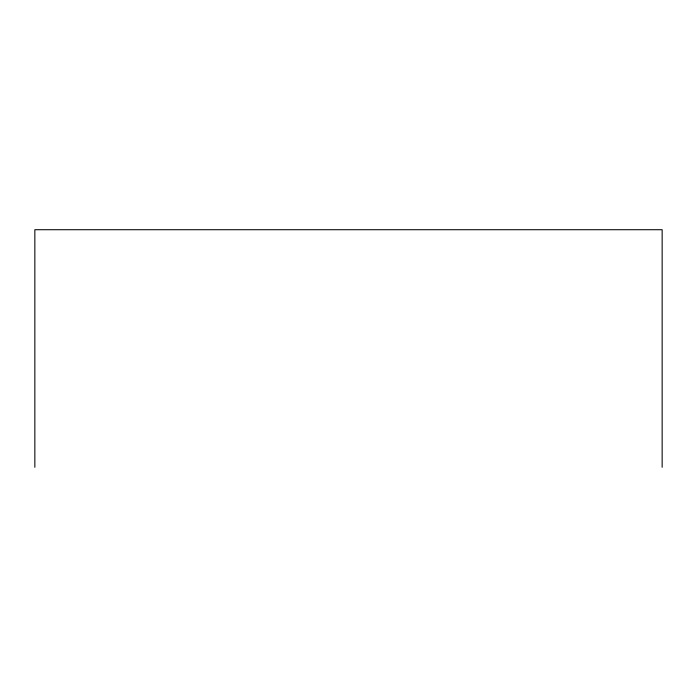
<?xml version="1.0" encoding="UTF-8"?>
<svg xmlns="http://www.w3.org/2000/svg" width="697" height="697" viewBox="0 0 697 697"><rect width="100%" height="100%" fill="white"/><g stroke="black" fill="none" stroke-linecap="round" stroke-linejoin="round"><path stroke-width="1.05" d="M662.15 467.286L662.15 229.714L34.85 229.714L34.85 467.286"/></g></svg>
